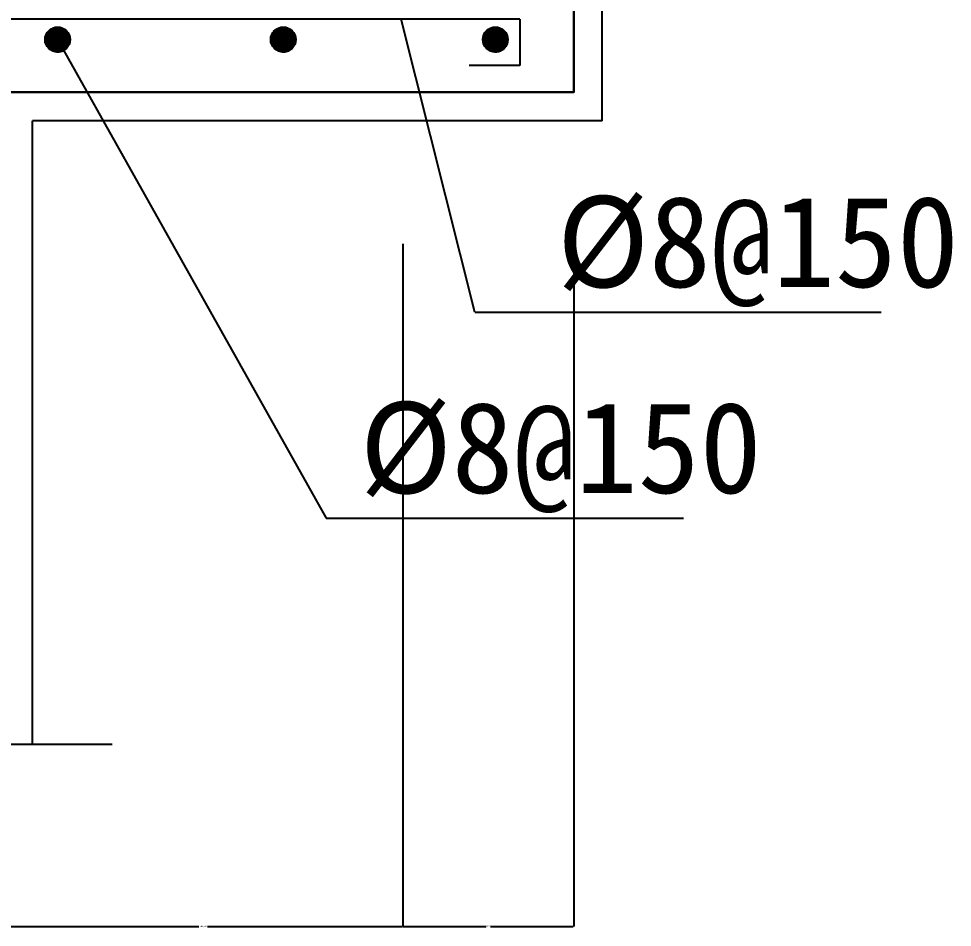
# Model space of a CAD drawing. Header units: metres. Extents: x 16 to 4383, y -1447 to 2914.
# Drawn here: x 983 to 1639, y -441 to 197 of the extents above; entities that cross this region are included whole.
import ezdxf

# ---------------------------------------------------------------- set-up
doc = ezdxf.new("R2010")
doc.units = ezdxf.units.M
for name, color, linetype in [('OTHER', 7, 'Continuous'), ('PUB_DIM', 3, 'Continuous'), ('PUB_TEXT', 7, 'Continuous'), ('PUB_WALL', 255, 'Continuous'), ('S_FLOOR', 2, 'Continuous')]:
    doc.layers.add(name, color=color, linetype=linetype)
doc.dimstyles.get("Standard").update_dxf_attribs({"dimtxt": 2.5, "dimasz": 2.5, "dimexe": 1.25, "dimexo": 0.625, "dimtad": 1, "dimcen": 2.5, "dimazin": 3, "dimtfac": 1, "dimtmove": 0, "dimatfit": 3})

# ---------------------------------------------------------------- blocks, each defined once
blk = doc.blocks.new('_CLOSEDFILLED')
at = {"color": 0, "linetype": 'BYBLOCK'}
blk.add_solid([(-1, 0.2), (0, 0), (-1, -0.2)], dxfattribs=at)
blk = doc.blocks.new('*D11')
for p, q in [((972.37, 38.91), (972.37, -440.06)), ((1252.75, 38.91), (1252.75, -440.06)), ((972.62, -440.06), (1109.56, -440.06)), ((1115.56, -440.06), (1252.5, -440.06))]:
    blk.add_line(p, q)
at = {"layer": 'Defpoints'}
for p in [(972.37, 38.91), (1252.75, 38.91), (972.37, -440.06)]:
    blk.add_point(p, dxfattribs=at)
at = {"layer": 'PUB_DIM', "xscale": 0.25, "yscale": 0.25, "rotation": 180}
blk.add_blockref('_CLOSEDFILLED', (972.37, -440.06), dxfattribs=at)
at = {"layer": 'PUB_DIM', "xscale": 0.25, "yscale": 0.25}
blk.add_blockref('_CLOSEDFILLED', (1252.75, -440.06), dxfattribs=at)
at = {"layer": 'PUB_DIM', "insert": (1112.56, -440.06), "char_height": 1, "attachment_point": 5}
blk.add_mtext('280,38', dxfattribs=at)
blk = doc.blocks.new('*D13')
for p, q in [((1252.75, 38.91), (1252.75, -440.06)), ((1372.75, 38.91), (1372.75, -440.06)), ((1253, -440.06), (1311.25, -440.06)), ((1314.25, -440.06), (1372.5, -440.06))]:
    blk.add_line(p, q)
at = {"layer": 'Defpoints'}
for p in [(1252.75, 38.91), (1372.75, 38.91), (1252.75, -440.06)]:
    blk.add_point(p, dxfattribs=at)
at = {"layer": 'PUB_DIM', "xscale": 0.25, "yscale": 0.25, "rotation": 180}
blk.add_blockref('_CLOSEDFILLED', (1252.75, -440.06), dxfattribs=at)
at = {"layer": 'PUB_DIM', "xscale": 0.25, "yscale": 0.25}
blk.add_blockref('_CLOSEDFILLED', (1372.75, -440.06), dxfattribs=at)
at = {"layer": 'PUB_DIM', "insert": (1312.75, -440.06), "char_height": 1, "attachment_point": 5}
blk.add_mtext('120', dxfattribs=at)

msp = doc.modelspace()

# ---------------------------------------------------------------- hatches: boundary and pattern name
at = {"layer": 'PUB_TEXT'}
h = msp.add_hatch(dxfattribs=at)
h.set_pattern_fill('SOLID')
h.paths.add_polyline_path([(1001.57, 182.23, 1), (1019.14, 182.23, 1)])
h = msp.add_hatch(dxfattribs=at)
h.set_pattern_fill('SOLID')
h.paths.add_polyline_path([(1160.02, 182.23, 1), (1177.59, 182.23, 1)])
h = msp.add_hatch(dxfattribs=at)
h.set_pattern_fill('SOLID')
h.paths.add_polyline_path([(1308.96, 182.23, 1), (1326.53, 182.23, 1)])

# ---------------------------------------------------------------- linework, layer by layer
at = {"layer": 'OTHER'}
msp.add_line((878.75, -312.12), (1048.75, -312.12), dxfattribs=at)
at = {"layer": 'PUB_DIM'}
for p, q in [((1334.88, 196.53), (212.75, 196.53)), ((1334.88, 196.53), (1334.88, 163.94)), ((1334.88, 163.94), (1299.38, 163.94))]:
    msp.add_line(p, q, dxfattribs=at)
at = {"layer": 'PUB_TEXT'}
for p, q in [((1392.75, 125.23), (1392.75, 2870.38)), ((1303.4, -9.06), (1251.73, 196.53)), ((1010.36, 182.23), (1198.94, -153.57)), ((1392.75, 125.23), (992.75, 125.23)), ((992.75, -312.12), (992.75, 125.23)), ((1303.4, -9.06), (1588.59, -9.06)), ((1198.94, -153.57), (1449.9, -153.57))]:
    msp.add_line(p, q, dxfattribs=at)
for centre in [(1010.36, 182.23), (1168.81, 182.23), (1317.75, 182.23)]:
    msp.add_circle(centre, 8.79, dxfattribs=at)
at = {"layer": 'PUB_WALL'}
msp.add_lwpolyline([(136.26, 145.23), (732.75, 145.23), (732.75, -74.77), (972.75, -74.77), (972.75, 145.23), (1372.75, 145.23), (1372.75, 225.23), (136.26, 225.23)], dxfattribs=at)
at = {"layer": 'S_FLOOR'}
for p, q in [((1372.75, 225.23), (1372.75, 145.23)), ((1372.75, 145.23), (972.75, 145.23))]:
    msp.add_line(p, q, dxfattribs=at)

# ---------------------------------------------------------------- texts
at = {"layer": 'PUB_TEXT'}
for p in [(1360.96, 8.51), (1222.48, -136.01)]:
    msp.add_text('%%c8@150', height=64, dxfattribs=at).set_placement(p)

# ---------------------------------------------------------------- dimensions: what is measured, and where the dimension line sits
at = {"layer": 'PUB_DIM'}
for base, p1, p2, picture, middle in [((972.37, -440.06), (972.37, 38.91), (1252.75, 38.91), '*D11', (1112.56, -440.06)), ((1252.75, -440.06), (1252.75, 38.91), (1372.75, 38.91), '*D13', (1312.75, -440.06))]:
    dim = msp.add_linear_dim(base=base, p1=p1, p2=p2, dimstyle='Standard', dxfattribs=at)
    dim.commit()
    dim.dimension.update_dxf_attribs({"geometry": picture, "text_midpoint": middle})

doc.saveas('drawing.dxf')
